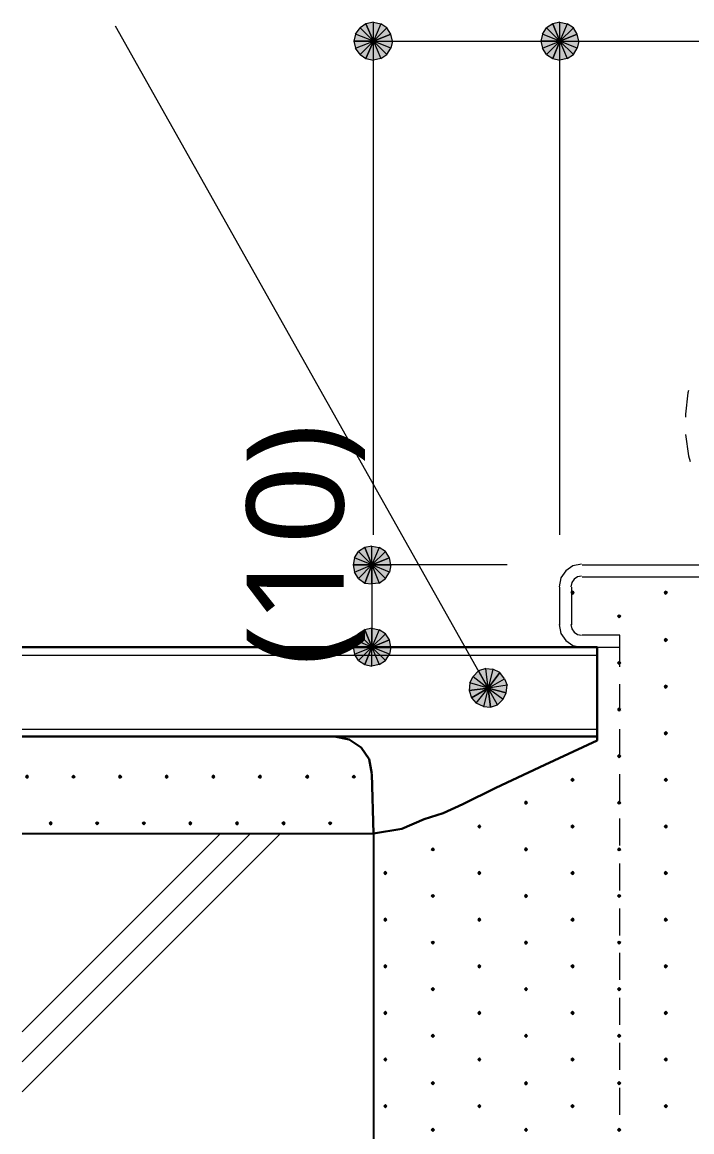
# Model space of a CAD drawing. Header units: millimetres. Extents: x 0 to 420, y 0 to 297.
# Drawn here: x 214.8 to 232.75, y 103.22 to 132.95 of the extents above; entities that cross this region are included whole.
import ezdxf
from ezdxf.enums import TextEntityAlignment as Align

# ---------------------------------------------------------------- set-up
doc = ezdxf.new("R2010")
doc.units = ezdxf.units.MM
doc.styles.add('kst32b', font='NotoSansJP-Variable.ttf')

msp = doc.modelspace()

# ---------------------------------------------------------------- hatches: boundary and pattern name
h = msp.add_hatch(color=7)
h.paths.add_polyline_path([(224.007, 132.905), (223.859, 132.8), (224.219, 132.44), (224.007, 132.905)])
h.paths.add_polyline_path([(223.859, 132.8), (224.219, 132.44), (223.732, 132.63), (223.859, 132.8)])
h.paths.add_polyline_path([(224.219, 132.44), (223.732, 132.63), (223.689, 132.44), (224.219, 132.44)])
h = msp.add_hatch(color=7)
h.paths.add_polyline_path([(224.578, 132.8), (224.409, 132.905), (224.219, 132.44), (224.578, 132.8)])
h.paths.add_polyline_path([(224.409, 132.905), (224.219, 132.44), (224.219, 132.948), (224.409, 132.905)])
h.paths.add_polyline_path([(224.219, 132.44), (224.219, 132.948), (224.007, 132.905), (224.219, 132.44)])
h = msp.add_hatch(color=7)
h.paths.add_polyline_path([(229.023, 132.905), (228.854, 132.8), (229.214, 132.44), (229.023, 132.905)])
h.paths.add_polyline_path([(228.854, 132.8), (229.214, 132.44), (228.748, 132.63), (228.854, 132.8)])
h.paths.add_polyline_path([(229.214, 132.44), (228.748, 132.63), (228.706, 132.44), (229.214, 132.44)])
h = msp.add_hatch(color=7)
h.paths.add_polyline_path([(229.574, 132.8), (229.404, 132.905), (229.214, 132.44), (229.574, 132.8)])
h.paths.add_polyline_path([(229.404, 132.905), (229.214, 132.44), (229.214, 132.948), (229.404, 132.905)])
h.paths.add_polyline_path([(229.214, 132.44), (229.214, 132.948), (229.023, 132.905), (229.214, 132.44)])
for points in [[(224.684, 132.63), (224.578, 132.8), (224.219, 132.44), (224.684, 132.63)], [(229.679, 132.63), (229.574, 132.8), (229.214, 132.44), (229.679, 132.63)], [(224.642, 118.597), (224.536, 118.766), (224.176, 118.406), (224.642, 118.597)], [(229.553, 117.708), (229.531, 117.687), (229.51, 117.665), (229.531, 117.644), (229.553, 117.623), (229.574, 117.644), (229.595, 117.665), (229.574, 117.687), (229.553, 117.708)], [(232.05, 117.708), (232.029, 117.687), (232.008, 117.665), (232.029, 117.644), (232.05, 117.623), (232.071, 117.644), (232.093, 117.665), (232.071, 117.687), (232.05, 117.708)], [(230.801, 117.073), (230.78, 117.052), (230.759, 117.03), (230.78, 117.009), (230.801, 116.988), (230.822, 117.009), (230.844, 117.03), (230.822, 117.052), (230.801, 117.073)], [(224.642, 116.396), (224.536, 116.565), (224.176, 116.205), (224.642, 116.396)], [(232.05, 116.438), (232.029, 116.417), (232.008, 116.396), (232.029, 116.374), (232.05, 116.353), (232.071, 116.374), (232.093, 116.396), (232.071, 116.417), (232.05, 116.438)], [(230.801, 115.824), (230.78, 115.803), (230.759, 115.782), (230.78, 115.761), (230.801, 115.739), (230.822, 115.761), (230.844, 115.782), (230.822, 115.803), (230.801, 115.824)], [(226.78, 115.041), (226.843, 114.85), (227.288, 115.104), (226.78, 115.041)], [(232.05, 115.189), (232.029, 115.168), (232.008, 115.147), (232.029, 115.125), (232.05, 115.104), (232.071, 115.125), (232.093, 115.147), (232.071, 115.168), (232.05, 115.189)], [(230.801, 114.575), (230.78, 114.554), (230.759, 114.533), (230.78, 114.512), (230.801, 114.49), (230.822, 114.512), (230.844, 114.533), (230.822, 114.554), (230.801, 114.575)], [(232.05, 113.94), (232.029, 113.919), (232.008, 113.898), (232.029, 113.877), (232.05, 113.855), (232.071, 113.877), (232.093, 113.898), (232.071, 113.919), (232.05, 113.94)], [(230.801, 113.326), (230.78, 113.305), (230.759, 113.284), (230.78, 113.263), (230.801, 113.242), (230.822, 113.263), (230.844, 113.284), (230.822, 113.305), (230.801, 113.326)], [(214.926, 112.776), (214.905, 112.755), (214.884, 112.734), (214.905, 112.712), (214.926, 112.691), (214.947, 112.712), (214.969, 112.734), (214.947, 112.755), (214.926, 112.776)], [(216.175, 112.776), (216.154, 112.755), (216.133, 112.734), (216.154, 112.712), (216.175, 112.691), (216.196, 112.712), (216.218, 112.734), (216.196, 112.755), (216.175, 112.776)], [(217.424, 112.776), (217.403, 112.755), (217.382, 112.734), (217.403, 112.712), (217.424, 112.691), (217.445, 112.712), (217.466, 112.734), (217.445, 112.755), (217.424, 112.776)], [(218.673, 112.776), (218.652, 112.755), (218.63, 112.734), (218.652, 112.712), (218.673, 112.691), (218.694, 112.712), (218.715, 112.734), (218.694, 112.755), (218.673, 112.776)], [(219.922, 112.776), (219.901, 112.755), (219.879, 112.734), (219.901, 112.712), (219.922, 112.691), (219.943, 112.712), (219.964, 112.734), (219.943, 112.755), (219.922, 112.776)], [(221.171, 112.776), (221.149, 112.755), (221.128, 112.734), (221.149, 112.712), (221.171, 112.691), (221.192, 112.712), (221.213, 112.734), (221.192, 112.755), (221.171, 112.776)], [(222.441, 112.776), (222.419, 112.755), (222.398, 112.734), (222.419, 112.712), (222.441, 112.691), (222.462, 112.712), (222.483, 112.734), (222.462, 112.755), (222.441, 112.776)], [(223.689, 112.776), (223.668, 112.755), (223.647, 112.734), (223.668, 112.712), (223.689, 112.691), (223.711, 112.712), (223.732, 112.734), (223.711, 112.755), (223.689, 112.776)], [(229.553, 112.691), (229.531, 112.67), (229.51, 112.649), (229.531, 112.628), (229.553, 112.607), (229.574, 112.628), (229.595, 112.649), (229.574, 112.67), (229.553, 112.691)], [(232.05, 112.691), (232.029, 112.67), (232.008, 112.649), (232.029, 112.628), (232.05, 112.607), (232.071, 112.628), (232.093, 112.649), (232.071, 112.67), (232.05, 112.691)], [(228.304, 112.077), (228.283, 112.056), (228.261, 112.035), (228.283, 112.014), (228.304, 111.993), (228.325, 112.014), (228.346, 112.035), (228.325, 112.056), (228.304, 112.077)], [(230.801, 112.077), (230.78, 112.056), (230.759, 112.035), (230.78, 112.014), (230.801, 111.993), (230.822, 112.014), (230.844, 112.035), (230.822, 112.056), (230.801, 112.077)], [(215.561, 111.527), (215.54, 111.506), (215.519, 111.485), (215.54, 111.464), (215.561, 111.443), (215.583, 111.464), (215.604, 111.485), (215.583, 111.506), (215.561, 111.527)], [(216.81, 111.527), (216.789, 111.506), (216.768, 111.485), (216.789, 111.464), (216.81, 111.443), (216.831, 111.464), (216.853, 111.485), (216.831, 111.506), (216.81, 111.527)], [(218.059, 111.527), (218.038, 111.506), (218.017, 111.485), (218.038, 111.464), (218.059, 111.443), (218.08, 111.464), (218.101, 111.485), (218.08, 111.506), (218.059, 111.527)], [(219.308, 111.527), (219.287, 111.506), (219.266, 111.485), (219.287, 111.464), (219.308, 111.443), (219.329, 111.464), (219.35, 111.485), (219.329, 111.506), (219.308, 111.527)], [(220.557, 111.527), (220.536, 111.506), (220.514, 111.485), (220.536, 111.464), (220.557, 111.443), (220.578, 111.464), (220.599, 111.485), (220.578, 111.506), (220.557, 111.527)], [(221.805, 111.527), (221.784, 111.506), (221.763, 111.485), (221.784, 111.464), (221.805, 111.443), (221.827, 111.464), (221.848, 111.485), (221.827, 111.506), (221.805, 111.527)], [(223.054, 111.527), (223.033, 111.506), (223.012, 111.485), (223.033, 111.464), (223.054, 111.443), (223.076, 111.464), (223.097, 111.485), (223.076, 111.506), (223.054, 111.527)], [(227.055, 111.443), (227.034, 111.421), (227.012, 111.4), (227.034, 111.379), (227.055, 111.358), (227.076, 111.379), (227.097, 111.4), (227.076, 111.421), (227.055, 111.443)], [(229.553, 111.443), (229.531, 111.421), (229.51, 111.4), (229.531, 111.379), (229.553, 111.358), (229.574, 111.379), (229.595, 111.4), (229.574, 111.421), (229.553, 111.443)], [(232.05, 111.443), (232.029, 111.421), (232.008, 111.4), (232.029, 111.379), (232.05, 111.358), (232.071, 111.379), (232.093, 111.4), (232.071, 111.421), (232.05, 111.443)], [(225.806, 110.829), (225.785, 110.807), (225.764, 110.786), (225.785, 110.765), (225.806, 110.744), (225.827, 110.765), (225.848, 110.786), (225.827, 110.807), (225.806, 110.829)], [(228.304, 110.829), (228.283, 110.807), (228.261, 110.786), (228.283, 110.765), (228.304, 110.744), (228.325, 110.765), (228.346, 110.786), (228.325, 110.807), (228.304, 110.829)], [(230.801, 110.829), (230.78, 110.807), (230.759, 110.786), (230.78, 110.765), (230.801, 110.744), (230.822, 110.765), (230.844, 110.786), (230.822, 110.807), (230.801, 110.829)], [(224.536, 110.194), (224.515, 110.172), (224.494, 110.151), (224.515, 110.13), (224.536, 110.109), (224.557, 110.13), (224.578, 110.151), (224.557, 110.172), (224.536, 110.194)], [(227.055, 110.194), (227.034, 110.172), (227.012, 110.151), (227.034, 110.13), (227.055, 110.109), (227.076, 110.13), (227.097, 110.151), (227.076, 110.172), (227.055, 110.194)], [(229.553, 110.194), (229.531, 110.172), (229.51, 110.151), (229.531, 110.13), (229.553, 110.109), (229.574, 110.13), (229.595, 110.151), (229.574, 110.172), (229.553, 110.194)], [(232.05, 110.194), (232.029, 110.172), (232.008, 110.151), (232.029, 110.13), (232.05, 110.109), (232.071, 110.13), (232.093, 110.151), (232.071, 110.172), (232.05, 110.194)], [(225.806, 109.58), (225.785, 109.559), (225.764, 109.537), (225.785, 109.516), (225.806, 109.495), (225.827, 109.516), (225.848, 109.537), (225.827, 109.559), (225.806, 109.58)], [(228.304, 109.58), (228.283, 109.559), (228.261, 109.537), (228.283, 109.516), (228.304, 109.495), (228.325, 109.516), (228.346, 109.537), (228.325, 109.559), (228.304, 109.58)], [(230.801, 109.58), (230.78, 109.559), (230.759, 109.537), (230.78, 109.516), (230.801, 109.495), (230.822, 109.516), (230.844, 109.537), (230.822, 109.559), (230.801, 109.58)], [(224.536, 108.945), (224.515, 108.924), (224.494, 108.902), (224.515, 108.881), (224.536, 108.86), (224.557, 108.881), (224.578, 108.902), (224.557, 108.924), (224.536, 108.945)], [(227.055, 108.945), (227.034, 108.924), (227.012, 108.902), (227.034, 108.881), (227.055, 108.86), (227.076, 108.881), (227.097, 108.902), (227.076, 108.924), (227.055, 108.945)], [(229.553, 108.945), (229.531, 108.924), (229.51, 108.902), (229.531, 108.881), (229.553, 108.86), (229.574, 108.881), (229.595, 108.902), (229.574, 108.924), (229.553, 108.945)], [(232.05, 108.945), (232.029, 108.924), (232.008, 108.902), (232.029, 108.881), (232.05, 108.86), (232.071, 108.881), (232.093, 108.902), (232.071, 108.924), (232.05, 108.945)], [(225.806, 108.331), (225.785, 108.31), (225.764, 108.289), (225.785, 108.268), (225.806, 108.246), (225.827, 108.268), (225.848, 108.289), (225.827, 108.31), (225.806, 108.331)], [(228.304, 108.331), (228.283, 108.31), (228.261, 108.289), (228.283, 108.268), (228.304, 108.246), (228.325, 108.268), (228.346, 108.289), (228.325, 108.31), (228.304, 108.331)], [(230.801, 108.331), (230.78, 108.31), (230.759, 108.289), (230.78, 108.268), (230.801, 108.246), (230.822, 108.268), (230.844, 108.289), (230.822, 108.31), (230.801, 108.331)], [(224.536, 107.696), (224.515, 107.675), (224.494, 107.654), (224.515, 107.632), (224.536, 107.611), (224.557, 107.632), (224.578, 107.654), (224.557, 107.675), (224.536, 107.696)], [(227.055, 107.696), (227.034, 107.675), (227.012, 107.654), (227.034, 107.632), (227.055, 107.611), (227.076, 107.632), (227.097, 107.654), (227.076, 107.675), (227.055, 107.696)], [(229.553, 107.696), (229.531, 107.675), (229.51, 107.654), (229.531, 107.632), (229.553, 107.611), (229.574, 107.632), (229.595, 107.654), (229.574, 107.675), (229.553, 107.696)], [(232.05, 107.696), (232.029, 107.675), (232.008, 107.654), (232.029, 107.632), (232.05, 107.611), (232.071, 107.632), (232.093, 107.654), (232.071, 107.675), (232.05, 107.696)], [(225.806, 107.082), (225.785, 107.061), (225.764, 107.04), (225.785, 107.019), (225.806, 106.997), (225.827, 107.019), (225.848, 107.04), (225.827, 107.061), (225.806, 107.082)], [(228.304, 107.082), (228.283, 107.061), (228.261, 107.04), (228.283, 107.019), (228.304, 106.997), (228.325, 107.019), (228.346, 107.04), (228.325, 107.061), (228.304, 107.082)], [(230.801, 107.082), (230.78, 107.061), (230.759, 107.04), (230.78, 107.019), (230.801, 106.997), (230.822, 107.019), (230.844, 107.04), (230.822, 107.061), (230.801, 107.082)], [(224.536, 106.447), (224.515, 106.426), (224.494, 106.405), (224.515, 106.384), (224.536, 106.362), (224.557, 106.384), (224.578, 106.405), (224.557, 106.426), (224.536, 106.447)], [(227.055, 106.447), (227.034, 106.426), (227.012, 106.405), (227.034, 106.384), (227.055, 106.362), (227.076, 106.384), (227.097, 106.405), (227.076, 106.426), (227.055, 106.447)], [(229.553, 106.447), (229.531, 106.426), (229.51, 106.405), (229.531, 106.384), (229.553, 106.362), (229.574, 106.384), (229.595, 106.405), (229.574, 106.426), (229.553, 106.447)], [(232.05, 106.447), (232.029, 106.426), (232.008, 106.405), (232.029, 106.384), (232.05, 106.362), (232.071, 106.384), (232.093, 106.405), (232.071, 106.426), (232.05, 106.447)], [(225.806, 105.833), (225.785, 105.812), (225.764, 105.791), (225.785, 105.77), (225.806, 105.749), (225.827, 105.77), (225.848, 105.791), (225.827, 105.812), (225.806, 105.833)], [(228.304, 105.833), (228.283, 105.812), (228.261, 105.791), (228.283, 105.77), (228.304, 105.749), (228.325, 105.77), (228.346, 105.791), (228.325, 105.812), (228.304, 105.833)], [(230.801, 105.833), (230.78, 105.812), (230.759, 105.791), (230.78, 105.77), (230.801, 105.749), (230.822, 105.77), (230.844, 105.791), (230.822, 105.812), (230.801, 105.833)], [(224.536, 105.198), (224.515, 105.177), (224.494, 105.156), (224.515, 105.135), (224.536, 105.114), (224.557, 105.135), (224.578, 105.156), (224.557, 105.177), (224.536, 105.198)], [(227.055, 105.198), (227.034, 105.177), (227.012, 105.156), (227.034, 105.135), (227.055, 105.114), (227.076, 105.135), (227.097, 105.156), (227.076, 105.177), (227.055, 105.198)], [(229.553, 105.198), (229.531, 105.177), (229.51, 105.156), (229.531, 105.135), (229.553, 105.114), (229.574, 105.135), (229.595, 105.156), (229.574, 105.177), (229.553, 105.198)], [(232.05, 105.198), (232.029, 105.177), (232.008, 105.156), (232.029, 105.135), (232.05, 105.114), (232.071, 105.135), (232.093, 105.156), (232.071, 105.177), (232.05, 105.198)], [(225.806, 104.563), (225.785, 104.542), (225.764, 104.521), (225.785, 104.5), (225.806, 104.479), (225.827, 104.5), (225.848, 104.521), (225.827, 104.542), (225.806, 104.563)], [(228.304, 104.563), (228.283, 104.542), (228.261, 104.521), (228.283, 104.5), (228.304, 104.479), (228.325, 104.5), (228.346, 104.521), (228.325, 104.542), (228.304, 104.563)], [(230.801, 104.563), (230.78, 104.542), (230.759, 104.521), (230.78, 104.5), (230.801, 104.479), (230.822, 104.5), (230.844, 104.521), (230.822, 104.542), (230.801, 104.563)], [(224.536, 103.95), (224.515, 103.928), (224.494, 103.907), (224.515, 103.886), (224.536, 103.865), (224.557, 103.886), (224.578, 103.907), (224.557, 103.928), (224.536, 103.95)], [(227.055, 103.95), (227.034, 103.928), (227.012, 103.907), (227.034, 103.886), (227.055, 103.865), (227.076, 103.886), (227.097, 103.907), (227.076, 103.928), (227.055, 103.95)], [(229.553, 103.95), (229.531, 103.928), (229.51, 103.907), (229.531, 103.886), (229.553, 103.865), (229.574, 103.886), (229.595, 103.907), (229.574, 103.928), (229.553, 103.95)], [(232.05, 103.95), (232.029, 103.928), (232.008, 103.907), (232.029, 103.886), (232.05, 103.865), (232.071, 103.886), (232.093, 103.907), (232.071, 103.928), (232.05, 103.95)], [(225.806, 103.314), (225.785, 103.293), (225.764, 103.272), (225.785, 103.251), (225.806, 103.23), (225.827, 103.251), (225.848, 103.272), (225.827, 103.293), (225.806, 103.314)], [(228.304, 103.314), (228.283, 103.293), (228.261, 103.272), (228.283, 103.251), (228.304, 103.23), (228.325, 103.251), (228.346, 103.272), (228.325, 103.293), (228.304, 103.314)], [(230.801, 103.314), (230.78, 103.293), (230.759, 103.272), (230.78, 103.251), (230.801, 103.23), (230.822, 103.251), (230.844, 103.272), (230.822, 103.293), (230.801, 103.314)]]:
    msp.add_hatch(color=7).paths.add_polyline_path(points)
h = msp.add_hatch(color=7)
h.paths.add_polyline_path([(224.578, 132.08), (224.684, 132.249), (224.219, 132.44), (224.578, 132.08)])
h.paths.add_polyline_path([(224.684, 132.249), (224.219, 132.44), (224.727, 132.44), (224.684, 132.249)])
h.paths.add_polyline_path([(224.219, 132.44), (224.727, 132.44), (224.684, 132.63), (224.219, 132.44)])
h = msp.add_hatch(color=7)
h.paths.add_polyline_path([(229.574, 132.08), (229.679, 132.249), (229.214, 132.44), (229.574, 132.08)])
h.paths.add_polyline_path([(229.679, 132.249), (229.214, 132.44), (229.722, 132.44), (229.679, 132.249)])
h.paths.add_polyline_path([(229.214, 132.44), (229.722, 132.44), (229.679, 132.63), (229.214, 132.44)])
h = msp.add_hatch(color=7)
h.paths.add_polyline_path([(223.689, 132.44), (223.732, 132.249), (224.219, 132.44), (223.689, 132.44)])
h.paths.add_polyline_path([(223.732, 132.249), (224.219, 132.44), (223.859, 132.08), (223.732, 132.249)])
h.paths.add_polyline_path([(224.219, 132.44), (223.859, 132.08), (224.007, 131.974), (224.219, 132.44)])
h = msp.add_hatch(color=7)
h.paths.add_polyline_path([(224.007, 131.974), (224.219, 131.932), (224.219, 132.44), (224.007, 131.974)])
h.paths.add_polyline_path([(224.219, 131.932), (224.219, 132.44), (224.409, 131.974), (224.219, 131.932)])
h.paths.add_polyline_path([(224.219, 132.44), (224.409, 131.974), (224.578, 132.08), (224.219, 132.44)])
h = msp.add_hatch(color=7)
h.paths.add_polyline_path([(228.706, 132.44), (228.748, 132.249), (229.214, 132.44), (228.706, 132.44)])
h.paths.add_polyline_path([(228.748, 132.249), (229.214, 132.44), (228.854, 132.08), (228.748, 132.249)])
h.paths.add_polyline_path([(229.214, 132.44), (228.854, 132.08), (229.023, 131.974), (229.214, 132.44)])
h = msp.add_hatch(color=7)
h.paths.add_polyline_path([(229.023, 131.974), (229.214, 131.932), (229.214, 132.44), (229.023, 131.974)])
h.paths.add_polyline_path([(229.214, 131.932), (229.214, 132.44), (229.404, 131.974), (229.214, 131.932)])
h.paths.add_polyline_path([(229.214, 132.44), (229.404, 131.974), (229.574, 132.08), (229.214, 132.44)])
h = msp.add_hatch(color=7)
h.paths.add_polyline_path([(224.536, 118.766), (224.367, 118.872), (224.176, 118.406), (224.536, 118.766)])
h.paths.add_polyline_path([(224.367, 118.872), (224.176, 118.406), (224.176, 118.914), (224.367, 118.872)])
h.paths.add_polyline_path([(224.176, 118.406), (224.176, 118.914), (223.986, 118.872), (224.176, 118.406)])
h = msp.add_hatch(color=7)
h.paths.add_polyline_path([(223.986, 118.872), (223.816, 118.766), (224.176, 118.406), (223.986, 118.872)])
h.paths.add_polyline_path([(223.816, 118.766), (224.176, 118.406), (223.711, 118.597), (223.816, 118.766)])
h.paths.add_polyline_path([(224.176, 118.406), (223.711, 118.597), (223.668, 118.406), (224.176, 118.406)])
h = msp.add_hatch(color=7)
h.paths.add_polyline_path([(223.668, 118.406), (223.711, 118.216), (224.176, 118.406), (223.668, 118.406)])
h.paths.add_polyline_path([(223.711, 118.216), (224.176, 118.406), (223.816, 118.046), (223.711, 118.216)])
h.paths.add_polyline_path([(224.176, 118.406), (223.816, 118.046), (223.986, 117.919), (224.176, 118.406)])
h = msp.add_hatch(color=7)
h.paths.add_polyline_path([(223.986, 117.919), (224.176, 117.898), (224.176, 118.406), (223.986, 117.919)])
h.paths.add_polyline_path([(224.176, 117.898), (224.176, 118.406), (224.367, 117.919), (224.176, 117.898)])
h.paths.add_polyline_path([(224.176, 118.406), (224.367, 117.919), (224.536, 118.046), (224.176, 118.406)])
h = msp.add_hatch(color=7)
h.paths.add_polyline_path([(224.536, 118.046), (224.642, 118.216), (224.176, 118.406), (224.536, 118.046)])
h.paths.add_polyline_path([(224.642, 118.216), (224.176, 118.406), (224.684, 118.406), (224.642, 118.216)])
h.paths.add_polyline_path([(224.176, 118.406), (224.684, 118.406), (224.642, 118.597), (224.176, 118.406)])
h = msp.add_hatch(color=7)
h.paths.add_polyline_path([(223.986, 116.671), (223.816, 116.565), (224.176, 116.205), (223.986, 116.671)])
h.paths.add_polyline_path([(223.816, 116.565), (224.176, 116.205), (223.711, 116.396), (223.816, 116.565)])
h.paths.add_polyline_path([(224.176, 116.205), (223.711, 116.396), (223.668, 116.205), (224.176, 116.205)])
h = msp.add_hatch(color=7)
h.paths.add_polyline_path([(224.536, 116.565), (224.367, 116.671), (224.176, 116.205), (224.536, 116.565)])
h.paths.add_polyline_path([(224.367, 116.671), (224.176, 116.205), (224.176, 116.713), (224.367, 116.671)])
h.paths.add_polyline_path([(224.176, 116.205), (224.176, 116.713), (223.986, 116.671), (224.176, 116.205)])
h = msp.add_hatch(color=7)
h.paths.add_polyline_path([(224.536, 115.845), (224.642, 116.014), (224.176, 116.205), (224.536, 115.845)])
h.paths.add_polyline_path([(224.642, 116.014), (224.176, 116.205), (224.684, 116.205), (224.642, 116.014)])
h.paths.add_polyline_path([(224.176, 116.205), (224.684, 116.205), (224.642, 116.396), (224.176, 116.205)])
h = msp.add_hatch(color=7)
h.paths.add_polyline_path([(223.668, 116.205), (223.711, 116.014), (224.176, 116.205), (223.668, 116.205)])
h.paths.add_polyline_path([(223.711, 116.014), (224.176, 116.205), (223.816, 115.845), (223.711, 116.014)])
h.paths.add_polyline_path([(224.176, 116.205), (223.816, 115.845), (223.986, 115.739), (224.176, 116.205)])
h = msp.add_hatch(color=7)
h.paths.add_polyline_path([(223.986, 115.739), (224.176, 115.697), (224.176, 116.205), (223.986, 115.739)])
h.paths.add_polyline_path([(224.176, 115.697), (224.176, 116.205), (224.367, 115.739), (224.176, 115.697)])
h.paths.add_polyline_path([(224.176, 116.205), (224.367, 115.739), (224.536, 115.845), (224.176, 116.205)])
h = msp.add_hatch(color=7)
h.paths.add_polyline_path([(227.034, 115.57), (226.886, 115.422), (227.288, 115.104), (227.034, 115.57)])
h.paths.add_polyline_path([(226.886, 115.422), (227.288, 115.104), (226.801, 115.252), (226.886, 115.422)])
h.paths.add_polyline_path([(227.288, 115.104), (226.801, 115.252), (226.78, 115.041), (227.288, 115.104)])
h = msp.add_hatch(color=7)
h.paths.add_polyline_path([(227.605, 115.528), (227.415, 115.612), (227.288, 115.104), (227.605, 115.528)])
h.paths.add_polyline_path([(227.415, 115.612), (227.288, 115.104), (227.224, 115.634), (227.415, 115.612)])
h.paths.add_polyline_path([(227.288, 115.104), (227.224, 115.634), (227.034, 115.57), (227.288, 115.104)])
h = msp.add_hatch(color=7)
h.paths.add_polyline_path([(227.775, 114.977), (227.796, 115.189), (227.288, 115.104), (227.775, 114.977)])
h.paths.add_polyline_path([(227.796, 115.189), (227.288, 115.104), (227.732, 115.358), (227.796, 115.189)])
h.paths.add_polyline_path([(227.288, 115.104), (227.732, 115.358), (227.605, 115.528), (227.288, 115.104)])
h = msp.add_hatch(color=7)
h.paths.add_polyline_path([(226.843, 114.85), (226.97, 114.702), (227.288, 115.104), (226.843, 114.85)])
h.paths.add_polyline_path([(226.97, 114.702), (227.288, 115.104), (227.161, 114.618), (226.97, 114.702)])
h.paths.add_polyline_path([(227.288, 115.104), (227.161, 114.618), (227.351, 114.596), (227.288, 115.104)])
h = msp.add_hatch(color=7)
h.paths.add_polyline_path([(227.351, 114.596), (227.542, 114.66), (227.288, 115.104), (227.351, 114.596)])
h.paths.add_polyline_path([(227.542, 114.66), (227.288, 115.104), (227.69, 114.808), (227.542, 114.66)])
h.paths.add_polyline_path([(227.288, 115.104), (227.69, 114.808), (227.775, 114.977), (227.288, 115.104)])

# ---------------------------------------------------------------- linework, layer by layer
at = {"lineweight": 0}
for points in [[(224.007, 132.905), (223.859, 132.8), (224.219, 132.44)], [(224.219, 132.44), (224.219, 132.948), (224.007, 132.905)], [(224.409, 132.905), (224.219, 132.44), (224.219, 132.948)], [(224.578, 132.8), (224.409, 132.905), (224.219, 132.44)], [(229.023, 132.905), (228.854, 132.8), (229.214, 132.44)], [(229.214, 132.44), (229.214, 132.948), (229.023, 132.905)], [(229.404, 132.905), (229.214, 132.44), (229.214, 132.948)], [(229.574, 132.8), (229.404, 132.905), (229.214, 132.44)], [(224.219, 132.44), (223.732, 132.63), (223.689, 132.44)], [(223.859, 132.8), (224.219, 132.44), (223.732, 132.63)], [(224.684, 132.63), (224.578, 132.8), (224.219, 132.44)], [(224.219, 132.44), (224.727, 132.44), (224.684, 132.63)], [(229.214, 132.44), (228.748, 132.63), (228.706, 132.44)], [(228.854, 132.8), (229.214, 132.44), (228.748, 132.63)], [(229.679, 132.63), (229.574, 132.8), (229.214, 132.44)], [(229.214, 132.44), (229.722, 132.44), (229.679, 132.63)], [(223.689, 132.44), (223.732, 132.249), (224.219, 132.44)], [(223.732, 132.249), (224.219, 132.44), (223.859, 132.08)], [(224.219, 132.44), (223.859, 132.08), (224.007, 131.974)], [(224.007, 131.974), (224.219, 131.932), (224.219, 132.44)], [(224.219, 131.932), (224.219, 132.44), (224.409, 131.974)], [(224.219, 132.44), (224.409, 131.974), (224.578, 132.08)], [(224.578, 132.08), (224.684, 132.249), (224.219, 132.44)], [(224.684, 132.249), (224.219, 132.44), (224.727, 132.44)], [(228.706, 132.44), (228.748, 132.249), (229.214, 132.44)], [(228.748, 132.249), (229.214, 132.44), (228.854, 132.08)], [(229.214, 132.44), (228.854, 132.08), (229.023, 131.974)], [(229.023, 131.974), (229.214, 131.932), (229.214, 132.44)], [(229.214, 131.932), (229.214, 132.44), (229.404, 131.974)], [(229.214, 132.44), (229.404, 131.974), (229.574, 132.08)], [(229.574, 132.08), (229.679, 132.249), (229.214, 132.44)], [(229.679, 132.249), (229.214, 132.44), (229.722, 132.44)], [(224.176, 118.406), (224.176, 118.914), (223.986, 118.872)], [(224.367, 118.872), (224.176, 118.406), (224.176, 118.914)], [(223.816, 118.766), (224.176, 118.406), (223.711, 118.597)], [(223.986, 118.872), (223.816, 118.766), (224.176, 118.406)], [(224.536, 118.766), (224.367, 118.872), (224.176, 118.406)], [(224.642, 118.597), (224.536, 118.766), (224.176, 118.406)], [(224.176, 118.406), (223.711, 118.597), (223.668, 118.406)], [(223.668, 118.406), (223.711, 118.216), (224.176, 118.406)], [(223.711, 118.216), (224.176, 118.406), (223.816, 118.046)], [(224.176, 118.406), (223.816, 118.046), (223.986, 117.919)], [(223.986, 117.919), (224.176, 117.898), (224.176, 118.406)], [(224.176, 118.406), (224.684, 118.406), (224.642, 118.597)], [(224.176, 117.898), (224.176, 118.406), (224.367, 117.919)], [(224.176, 118.406), (224.367, 117.919), (224.536, 118.046)], [(224.536, 118.046), (224.642, 118.216), (224.176, 118.406)], [(224.642, 118.216), (224.176, 118.406), (224.684, 118.406)], [(229.553, 117.708), (229.531, 117.687), (229.51, 117.665), (229.531, 117.644), (229.553, 117.623), (229.574, 117.644), (229.595, 117.665), (229.574, 117.687)], [(232.05, 117.708), (232.029, 117.687), (232.008, 117.665), (232.029, 117.644), (232.05, 117.623), (232.071, 117.644), (232.093, 117.665), (232.071, 117.687)], [(230.801, 117.073), (230.78, 117.052), (230.759, 117.03), (230.78, 117.009), (230.801, 116.988), (230.822, 117.009), (230.844, 117.03), (230.822, 117.052)], [(223.816, 116.565), (224.176, 116.205), (223.711, 116.396)], [(223.986, 116.671), (223.816, 116.565), (224.176, 116.205)], [(224.176, 116.205), (224.176, 116.713), (223.986, 116.671)], [(224.367, 116.671), (224.176, 116.205), (224.176, 116.713)], [(224.536, 116.565), (224.367, 116.671), (224.176, 116.205)], [(224.642, 116.396), (224.536, 116.565), (224.176, 116.205)], [(224.176, 116.205), (223.711, 116.396), (223.668, 116.205)], [(224.176, 116.205), (224.684, 116.205), (224.642, 116.396)], [(232.05, 116.438), (232.029, 116.417), (232.008, 116.396), (232.029, 116.374), (232.05, 116.353), (232.071, 116.374), (232.093, 116.396), (232.071, 116.417)], [(223.668, 116.205), (223.711, 116.014), (224.176, 116.205)], [(223.711, 116.014), (224.176, 116.205), (223.816, 115.845)], [(224.176, 116.205), (223.816, 115.845), (223.986, 115.739)], [(223.986, 115.739), (224.176, 115.697), (224.176, 116.205)], [(224.176, 115.697), (224.176, 116.205), (224.367, 115.739)], [(224.176, 116.205), (224.367, 115.739), (224.536, 115.845)], [(224.536, 115.845), (224.642, 116.014), (224.176, 116.205)], [(224.642, 116.014), (224.176, 116.205), (224.684, 116.205)], [(230.801, 115.824), (230.78, 115.803), (230.759, 115.782), (230.78, 115.761), (230.801, 115.739), (230.822, 115.761), (230.844, 115.782), (230.822, 115.803)], [(226.886, 115.422), (227.288, 115.104), (226.801, 115.252)], [(227.034, 115.57), (226.886, 115.422), (227.288, 115.104)], [(227.288, 115.104), (227.224, 115.634), (227.034, 115.57)], [(227.415, 115.612), (227.288, 115.104), (227.224, 115.634)], [(227.605, 115.528), (227.415, 115.612), (227.288, 115.104)], [(227.288, 115.104), (227.732, 115.358), (227.605, 115.528)], [(227.796, 115.189), (227.288, 115.104), (227.732, 115.358)], [(227.288, 115.104), (226.801, 115.252), (226.78, 115.041)], [(226.78, 115.041), (226.843, 114.85), (227.288, 115.104)], [(226.843, 114.85), (226.97, 114.702), (227.288, 115.104)], [(226.97, 114.702), (227.288, 115.104), (227.161, 114.618)], [(227.288, 115.104), (227.161, 114.618), (227.351, 114.596)], [(227.775, 114.977), (227.796, 115.189), (227.288, 115.104)], [(227.351, 114.596), (227.542, 114.66), (227.288, 115.104)], [(227.542, 114.66), (227.288, 115.104), (227.69, 114.808)], [(227.288, 115.104), (227.69, 114.808), (227.775, 114.977)], [(232.05, 115.189), (232.029, 115.168), (232.008, 115.147), (232.029, 115.125), (232.05, 115.104), (232.071, 115.125), (232.093, 115.147), (232.071, 115.168)], [(230.801, 114.575), (230.78, 114.554), (230.759, 114.533), (230.78, 114.512), (230.801, 114.49), (230.822, 114.512), (230.844, 114.533), (230.822, 114.554)], [(232.05, 113.94), (232.029, 113.919), (232.008, 113.898), (232.029, 113.877), (232.05, 113.855), (232.071, 113.877), (232.093, 113.898), (232.071, 113.919)], [(230.801, 113.326), (230.78, 113.305), (230.759, 113.284), (230.78, 113.263), (230.801, 113.242), (230.822, 113.263), (230.844, 113.284), (230.822, 113.305)], [(214.926, 112.776), (214.905, 112.755), (214.884, 112.734), (214.905, 112.712), (214.926, 112.691), (214.947, 112.712), (214.969, 112.734), (214.947, 112.755)], [(216.175, 112.776), (216.154, 112.755), (216.133, 112.734), (216.154, 112.712), (216.175, 112.691), (216.196, 112.712), (216.218, 112.734), (216.196, 112.755)], [(217.424, 112.776), (217.403, 112.755), (217.382, 112.734), (217.403, 112.712), (217.424, 112.691), (217.445, 112.712), (217.466, 112.734), (217.445, 112.755)], [(218.673, 112.776), (218.652, 112.755), (218.63, 112.734), (218.652, 112.712), (218.673, 112.691), (218.694, 112.712), (218.715, 112.734), (218.694, 112.755)], [(219.922, 112.776), (219.901, 112.755), (219.879, 112.734), (219.901, 112.712), (219.922, 112.691), (219.943, 112.712), (219.964, 112.734), (219.943, 112.755)], [(221.171, 112.776), (221.149, 112.755), (221.128, 112.734), (221.149, 112.712), (221.171, 112.691), (221.192, 112.712), (221.213, 112.734), (221.192, 112.755)], [(222.441, 112.776), (222.419, 112.755), (222.398, 112.734), (222.419, 112.712), (222.441, 112.691), (222.462, 112.712), (222.483, 112.734), (222.462, 112.755)], [(223.689, 112.776), (223.668, 112.755), (223.647, 112.734), (223.668, 112.712), (223.689, 112.691), (223.711, 112.712), (223.732, 112.734), (223.711, 112.755)], [(229.553, 112.691), (229.531, 112.67), (229.51, 112.649), (229.531, 112.628), (229.553, 112.607), (229.574, 112.628), (229.595, 112.649), (229.574, 112.67)], [(232.05, 112.691), (232.029, 112.67), (232.008, 112.649), (232.029, 112.628), (232.05, 112.607), (232.071, 112.628), (232.093, 112.649), (232.071, 112.67)], [(228.304, 112.077), (228.283, 112.056), (228.261, 112.035), (228.283, 112.014), (228.304, 111.993), (228.325, 112.014), (228.346, 112.035), (228.325, 112.056)], [(230.801, 112.077), (230.78, 112.056), (230.759, 112.035), (230.78, 112.014), (230.801, 111.993), (230.822, 112.014), (230.844, 112.035), (230.822, 112.056)], [(215.561, 111.527), (215.54, 111.506), (215.519, 111.485), (215.54, 111.464), (215.561, 111.443), (215.583, 111.464), (215.604, 111.485), (215.583, 111.506)], [(216.81, 111.527), (216.789, 111.506), (216.768, 111.485), (216.789, 111.464), (216.81, 111.443), (216.831, 111.464), (216.853, 111.485), (216.831, 111.506)], [(218.059, 111.527), (218.038, 111.506), (218.017, 111.485), (218.038, 111.464), (218.059, 111.443), (218.08, 111.464), (218.101, 111.485), (218.08, 111.506)], [(219.308, 111.527), (219.287, 111.506), (219.266, 111.485), (219.287, 111.464), (219.308, 111.443), (219.329, 111.464), (219.35, 111.485), (219.329, 111.506)], [(220.557, 111.527), (220.536, 111.506), (220.514, 111.485), (220.536, 111.464), (220.557, 111.443), (220.578, 111.464), (220.599, 111.485), (220.578, 111.506)], [(221.805, 111.527), (221.784, 111.506), (221.763, 111.485), (221.784, 111.464), (221.805, 111.443), (221.827, 111.464), (221.848, 111.485), (221.827, 111.506)], [(223.054, 111.527), (223.033, 111.506), (223.012, 111.485), (223.033, 111.464), (223.054, 111.443), (223.076, 111.464), (223.097, 111.485), (223.076, 111.506)], [(227.055, 111.443), (227.034, 111.421), (227.012, 111.4), (227.034, 111.379), (227.055, 111.358), (227.076, 111.379), (227.097, 111.4), (227.076, 111.421)], [(229.553, 111.443), (229.531, 111.421), (229.51, 111.4), (229.531, 111.379), (229.553, 111.358), (229.574, 111.379), (229.595, 111.4), (229.574, 111.421)], [(232.05, 111.443), (232.029, 111.421), (232.008, 111.4), (232.029, 111.379), (232.05, 111.358), (232.071, 111.379), (232.093, 111.4), (232.071, 111.421)], [(225.806, 110.829), (225.785, 110.807), (225.764, 110.786), (225.785, 110.765), (225.806, 110.744), (225.827, 110.765), (225.848, 110.786), (225.827, 110.807)], [(228.304, 110.829), (228.283, 110.807), (228.261, 110.786), (228.283, 110.765), (228.304, 110.744), (228.325, 110.765), (228.346, 110.786), (228.325, 110.807)], [(230.801, 110.829), (230.78, 110.807), (230.759, 110.786), (230.78, 110.765), (230.801, 110.744), (230.822, 110.765), (230.844, 110.786), (230.822, 110.807)], [(224.536, 110.194), (224.515, 110.172), (224.494, 110.151), (224.515, 110.13), (224.536, 110.109), (224.557, 110.13), (224.578, 110.151), (224.557, 110.172)], [(227.055, 110.194), (227.034, 110.172), (227.012, 110.151), (227.034, 110.13), (227.055, 110.109), (227.076, 110.13), (227.097, 110.151), (227.076, 110.172)], [(229.553, 110.194), (229.531, 110.172), (229.51, 110.151), (229.531, 110.13), (229.553, 110.109), (229.574, 110.13), (229.595, 110.151), (229.574, 110.172)], [(232.05, 110.194), (232.029, 110.172), (232.008, 110.151), (232.029, 110.13), (232.05, 110.109), (232.071, 110.13), (232.093, 110.151), (232.071, 110.172)], [(225.806, 109.58), (225.785, 109.559), (225.764, 109.537), (225.785, 109.516), (225.806, 109.495), (225.827, 109.516), (225.848, 109.537), (225.827, 109.559)], [(228.304, 109.58), (228.283, 109.559), (228.261, 109.537), (228.283, 109.516), (228.304, 109.495), (228.325, 109.516), (228.346, 109.537), (228.325, 109.559)], [(230.801, 109.58), (230.78, 109.559), (230.759, 109.537), (230.78, 109.516), (230.801, 109.495), (230.822, 109.516), (230.844, 109.537), (230.822, 109.559)], [(224.536, 108.945), (224.515, 108.924), (224.494, 108.902), (224.515, 108.881), (224.536, 108.86), (224.557, 108.881), (224.578, 108.902), (224.557, 108.924)], [(227.055, 108.945), (227.034, 108.924), (227.012, 108.902), (227.034, 108.881), (227.055, 108.86), (227.076, 108.881), (227.097, 108.902), (227.076, 108.924)], [(229.553, 108.945), (229.531, 108.924), (229.51, 108.902), (229.531, 108.881), (229.553, 108.86), (229.574, 108.881), (229.595, 108.902), (229.574, 108.924)], [(232.05, 108.945), (232.029, 108.924), (232.008, 108.902), (232.029, 108.881), (232.05, 108.86), (232.071, 108.881), (232.093, 108.902), (232.071, 108.924)], [(225.806, 108.331), (225.785, 108.31), (225.764, 108.289), (225.785, 108.268), (225.806, 108.246), (225.827, 108.268), (225.848, 108.289), (225.827, 108.31)], [(228.304, 108.331), (228.283, 108.31), (228.261, 108.289), (228.283, 108.268), (228.304, 108.246), (228.325, 108.268), (228.346, 108.289), (228.325, 108.31)], [(230.801, 108.331), (230.78, 108.31), (230.759, 108.289), (230.78, 108.268), (230.801, 108.246), (230.822, 108.268), (230.844, 108.289), (230.822, 108.31)], [(224.536, 107.696), (224.515, 107.675), (224.494, 107.654), (224.515, 107.632), (224.536, 107.611), (224.557, 107.632), (224.578, 107.654), (224.557, 107.675)], [(227.055, 107.696), (227.034, 107.675), (227.012, 107.654), (227.034, 107.632), (227.055, 107.611), (227.076, 107.632), (227.097, 107.654), (227.076, 107.675)], [(229.553, 107.696), (229.531, 107.675), (229.51, 107.654), (229.531, 107.632), (229.553, 107.611), (229.574, 107.632), (229.595, 107.654), (229.574, 107.675)], [(232.05, 107.696), (232.029, 107.675), (232.008, 107.654), (232.029, 107.632), (232.05, 107.611), (232.071, 107.632), (232.093, 107.654), (232.071, 107.675)], [(225.806, 107.082), (225.785, 107.061), (225.764, 107.04), (225.785, 107.019), (225.806, 106.997), (225.827, 107.019), (225.848, 107.04), (225.827, 107.061)], [(228.304, 107.082), (228.283, 107.061), (228.261, 107.04), (228.283, 107.019), (228.304, 106.997), (228.325, 107.019), (228.346, 107.04), (228.325, 107.061)], [(230.801, 107.082), (230.78, 107.061), (230.759, 107.04), (230.78, 107.019), (230.801, 106.997), (230.822, 107.019), (230.844, 107.04), (230.822, 107.061)], [(224.536, 106.447), (224.515, 106.426), (224.494, 106.405), (224.515, 106.384), (224.536, 106.362), (224.557, 106.384), (224.578, 106.405), (224.557, 106.426)], [(227.055, 106.447), (227.034, 106.426), (227.012, 106.405), (227.034, 106.384), (227.055, 106.362), (227.076, 106.384), (227.097, 106.405), (227.076, 106.426)], [(229.553, 106.447), (229.531, 106.426), (229.51, 106.405), (229.531, 106.384), (229.553, 106.362), (229.574, 106.384), (229.595, 106.405), (229.574, 106.426)], [(232.05, 106.447), (232.029, 106.426), (232.008, 106.405), (232.029, 106.384), (232.05, 106.362), (232.071, 106.384), (232.093, 106.405), (232.071, 106.426)], [(225.806, 105.833), (225.785, 105.812), (225.764, 105.791), (225.785, 105.77), (225.806, 105.749), (225.827, 105.77), (225.848, 105.791), (225.827, 105.812)], [(228.304, 105.833), (228.283, 105.812), (228.261, 105.791), (228.283, 105.77), (228.304, 105.749), (228.325, 105.77), (228.346, 105.791), (228.325, 105.812)], [(230.801, 105.833), (230.78, 105.812), (230.759, 105.791), (230.78, 105.77), (230.801, 105.749), (230.822, 105.77), (230.844, 105.791), (230.822, 105.812)], [(224.536, 105.198), (224.515, 105.177), (224.494, 105.156), (224.515, 105.135), (224.536, 105.114), (224.557, 105.135), (224.578, 105.156), (224.557, 105.177)], [(227.055, 105.198), (227.034, 105.177), (227.012, 105.156), (227.034, 105.135), (227.055, 105.114), (227.076, 105.135), (227.097, 105.156), (227.076, 105.177)], [(229.553, 105.198), (229.531, 105.177), (229.51, 105.156), (229.531, 105.135), (229.553, 105.114), (229.574, 105.135), (229.595, 105.156), (229.574, 105.177)], [(232.05, 105.198), (232.029, 105.177), (232.008, 105.156), (232.029, 105.135), (232.05, 105.114), (232.071, 105.135), (232.093, 105.156), (232.071, 105.177)], [(225.806, 104.563), (225.785, 104.542), (225.764, 104.521), (225.785, 104.5), (225.806, 104.479), (225.827, 104.5), (225.848, 104.521), (225.827, 104.542)], [(228.304, 104.563), (228.283, 104.542), (228.261, 104.521), (228.283, 104.5), (228.304, 104.479), (228.325, 104.5), (228.346, 104.521), (228.325, 104.542)], [(230.801, 104.563), (230.78, 104.542), (230.759, 104.521), (230.78, 104.5), (230.801, 104.479), (230.822, 104.5), (230.844, 104.521), (230.822, 104.542)], [(224.536, 103.95), (224.515, 103.928), (224.494, 103.907), (224.515, 103.886), (224.536, 103.865), (224.557, 103.886), (224.578, 103.907), (224.557, 103.928)], [(227.055, 103.95), (227.034, 103.928), (227.012, 103.907), (227.034, 103.886), (227.055, 103.865), (227.076, 103.886), (227.097, 103.907), (227.076, 103.928)], [(229.553, 103.95), (229.531, 103.928), (229.51, 103.907), (229.531, 103.886), (229.553, 103.865), (229.574, 103.886), (229.595, 103.907), (229.574, 103.928)], [(232.05, 103.95), (232.029, 103.928), (232.008, 103.907), (232.029, 103.886), (232.05, 103.865), (232.071, 103.886), (232.093, 103.907), (232.071, 103.928)], [(225.806, 103.314), (225.785, 103.293), (225.764, 103.272), (225.785, 103.251), (225.806, 103.23), (225.827, 103.251), (225.848, 103.272), (225.827, 103.293)], [(228.304, 103.314), (228.283, 103.293), (228.261, 103.272), (228.283, 103.251), (228.304, 103.23), (228.325, 103.251), (228.346, 103.272), (228.325, 103.293)], [(230.801, 103.314), (230.78, 103.293), (230.759, 103.272), (230.78, 103.251), (230.801, 103.23), (230.822, 103.251), (230.844, 103.272), (230.822, 103.293)]]:
    msp.add_lwpolyline(points, close=True, dxfattribs=at)
at = {"lineweight": 13}
for points in [[(227.288, 115.104), (217.297, 132.842)], [(224.219, 119.211), (224.219, 132.44)], [(224.219, 132.44), (229.214, 132.44), (234.209, 132.44), (234.802, 132.44)], [(229.214, 119.211), (229.214, 132.44)], [(232.664, 123.084), (232.643, 123.021), (232.579, 122.449), (232.579, 122.364)], [(232.579, 121.899), (232.664, 121.327), (232.706, 121.179)], [(227.796, 118.406), (224.176, 118.406)], [(224.176, 118.406), (224.176, 116.205)], [(229.796, 118.427), (229.561, 118.38), (229.369, 118.251), (229.24, 118.059), (229.193, 117.824)], [(229.806, 118.406), (233.617, 118.406)], [(229.796, 118.11), (229.685, 118.088), (229.594, 118.026), (229.533, 117.935), (229.51, 117.824)], [(229.806, 118.089), (233.617, 118.089)], [(229.214, 116.798), (229.214, 117.814)], [(229.531, 116.798), (229.531, 117.814)], [(229.193, 116.808), (229.24, 116.573), (229.369, 116.382), (229.561, 116.252), (229.796, 116.205)], [(229.51, 116.808), (229.533, 116.697), (229.594, 116.606), (229.685, 116.545), (229.796, 116.522)], [(229.806, 116.205), (230.822, 116.205), (230.822, 116.522), (229.806, 116.522)], [(214.799, 115.993), (230.209, 115.993)], [(230.822, 115.676), (230.822, 116.205)], [(230.822, 114.49), (230.822, 115.21)], [(214.799, 114.004), (230.209, 114.004)], [(230.822, 113.284), (230.822, 114.004)], [(230.822, 112.077), (230.822, 112.797)], [(230.822, 110.892), (230.822, 111.612)], [(221.721, 111.21), (214.799, 104.288)], [(220.917, 111.21), (214.799, 105.093)], [(220.112, 111.21), (214.799, 105.897)], [(230.822, 109.686), (230.822, 110.405)], [(230.822, 108.479), (230.822, 109.199)], [(230.822, 107.294), (230.822, 108.013)], [(230.822, 106.087), (230.822, 106.807)], [(230.822, 104.881), (230.822, 105.6)], [(230.822, 103.674), (230.822, 104.394)]]:
    msp.add_lwpolyline(points, dxfattribs=at)
at = {"lineweight": 30}
for points in [[(214.799, 116.205), (230.209, 116.205), (230.209, 113.813)], [(214.799, 113.813), (230.209, 113.813)], [(224.176, 112.808), (224.097, 113.199), (223.882, 113.519), (223.562, 113.734), (223.171, 113.813)], [(224.219, 111.21), (224.98, 111.337), (225.573, 111.591), (226.081, 111.76), (226.61, 111.993), (227.499, 112.437), (228.812, 113.051), (230.209, 113.707), (230.209, 113.813)], [(224.176, 112.797), (224.219, 111.21)]]:
    msp.add_lwpolyline(points, dxfattribs=at)
at = {"lineweight": 25}
msp.add_lwpolyline([(214.799, 111.21), (224.219, 111.21), (224.219, 91.207), (214.799, 91.207)], dxfattribs=at)

# ---------------------------------------------------------------- texts
at = {"style": 'kst32b'}
msp.add_text('(10)', height=2.5989, dxfattribs=at).set_placement((223.414, 115.697), (223.414, 122.194), align=Align.FIT)

doc.saveas('drawing.dxf')
